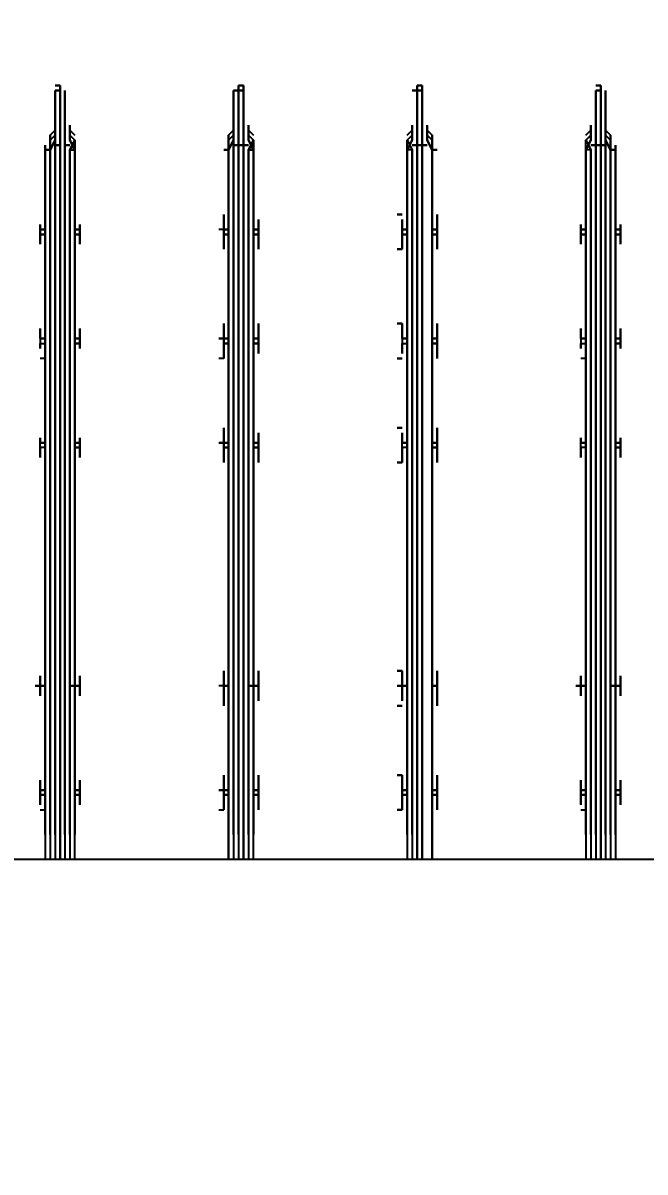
# Model space of a CAD drawing. Header units: metres. Extents: x 530797 to 531186, y 2675944 to 2676144.
# Drawn here: x 531161.8904 to 531162.0638, y 2676017.8602 to 2676018.1806 of the extents above; entities that cross this region are included whole.
import ezdxf

# ---------------------------------------------------------------- set-up
doc = ezdxf.new("R2010")
doc.units = ezdxf.units.M
doc.layers.add('IDT', color=7, linetype='Continuous')
doc.layers.add('MMS Block Numbering', color=7, linetype='Continuous')
doc.styles.add('Adani Regular', font='Adani Regular.ttf')

# ---------------------------------------------------------------- blocks, each defined once
blk = doc.blocks.new('IDT')
at = {"layer": 'IDT', "color": 0, "lineweight": 25}
for p, q in [((13.87591, 8.71559), (14.34065, 8.71559)), ((14.09168, 8.5178), (14.09168, 8.71559)), ((14.09306, 8.5178), (14.09306, 8.71559)), ((14.09445, 8.51642), (14.09445, 8.71559)), ((14.09583, 8.71559), (14.09583, 8.51642)), ((14.09583, 8.51642), (14.09583, 8.71559)), ((14.09721, 8.51642), (14.09721, 8.71559)), ((14.0986, 8.5178), (14.0986, 8.71559)), ((14.09998, 8.5178), (14.09998, 8.71559)), ((14.14286, 8.5178), (14.14286, 8.71559)), ((14.14286, 8.71559), (14.14286, 8.5178)), ((14.14562, 8.51642), (14.14562, 8.71559)), ((14.14562, 8.71559), (14.14562, 8.51642)), ((14.14701, 8.51642), (14.14701, 8.71559)), ((14.14701, 8.71559), (14.14701, 8.51642)), ((14.14839, 8.5178), (14.14839, 8.71559)), ((14.14977, 8.5178), (14.14977, 8.71559)), ((14.19265, 8.71559), (14.19265, 8.5178)), ((14.19403, 8.5178), (14.19403, 8.71559)), ((14.19542, 8.51642), (14.19542, 8.71559)), ((14.19542, 8.71559), (14.19542, 8.51642)), ((14.1968, 8.51642), (14.1968, 8.71559)), ((14.19818, 8.51642), (14.19818, 8.71559)), ((14.19957, 8.5178), (14.19957, 8.71559)), ((14.19957, 8.71559), (14.19957, 8.5178)), ((14.24244, 8.71559), (14.24244, 8.5178)), ((14.24383, 8.5178), (14.24383, 8.71559)), ((14.24521, 8.51642), (14.24521, 8.71559)), ((14.24659, 8.71559), (14.24659, 8.51642)), ((14.24659, 8.51642), (14.24659, 8.71559)), ((14.24798, 8.51642), (14.24798, 8.71559)), ((14.24936, 8.5178), (14.24936, 8.71559)), ((14.25074, 8.5178), (14.25074, 8.71559)), ((14.09168, 8.70868), (14.09168, 8.5178)), ((14.09306, 8.70868), (14.09306, 8.5178)), ((14.09445, 8.70868), (14.09445, 8.51642)), ((14.09583, 8.70868), (14.09583, 8.51642)), ((14.09583, 8.51642), (14.09583, 8.70868)), ((14.09721, 8.70868), (14.09721, 8.51642)), ((14.0986, 8.70868), (14.0986, 8.5178)), ((14.09998, 8.70868), (14.09998, 8.5178)), ((14.14286, 8.5178), (14.14286, 8.70868)), ((14.14286, 8.70868), (14.14286, 8.5178)), ((14.14562, 8.51642), (14.14562, 8.70868)), ((14.14562, 8.70868), (14.14562, 8.51642)), ((14.14701, 8.51642), (14.14701, 8.70868)), ((14.14701, 8.70868), (14.14701, 8.51642)), ((14.14839, 8.70868), (14.14839, 8.5178)), ((14.14977, 8.70868), (14.14977, 8.5178)), ((14.19265, 8.5178), (14.19265, 8.70868)), ((14.19403, 8.70868), (14.19403, 8.5178)), ((14.19542, 8.51642), (14.19542, 8.70868)), ((14.19542, 8.70868), (14.19542, 8.51642)), ((14.1968, 8.70868), (14.1968, 8.51642)), ((14.19818, 8.70868), (14.19818, 8.51642)), ((14.19957, 8.5178), (14.19957, 8.70868)), ((14.19957, 8.70868), (14.19957, 8.5178)), ((14.24244, 8.5178), (14.24244, 8.70868)), ((14.24383, 8.70868), (14.24383, 8.5178)), ((14.24521, 8.70868), (14.24521, 8.51642)), ((14.24659, 8.70868), (14.24659, 8.51642)), ((14.24659, 8.51642), (14.24659, 8.70868)), ((14.24798, 8.70868), (14.24798, 8.51642)), ((14.24936, 8.70868), (14.24936, 8.5178)), ((14.25074, 8.70868), (14.25074, 8.5178)), ((14.09168, 8.69761), (14.09168, 8.70176)), ((14.09168, 8.70176), (14.09168, 8.70038)), ((14.09168, 8.70038), (14.09168, 8.70176)), ((14.09168, 8.70176), (14.09168, 8.69761)), ((14.10136, 8.70176), (14.09998, 8.70176)), ((14.09998, 8.70176), (14.09998, 8.69761)), ((14.09998, 8.69623), (14.09998, 8.70176)), ((14.09998, 8.70176), (14.09998, 8.70038)), ((14.09998, 8.70038), (14.09998, 8.70176)), ((14.14147, 8.69761), (14.14147, 8.70176)), ((14.14147, 8.70176), (14.14147, 8.70038)), ((14.14147, 8.70176), (14.14147, 8.69761)), ((14.14147, 8.70038), (14.14147, 8.70176)), ((14.14977, 8.69623), (14.14977, 8.70176)), ((14.14977, 8.70176), (14.14977, 8.69761)), ((14.15115, 8.70038), (14.15115, 8.70176)), ((14.15115, 8.70176), (14.15254, 8.70176)), ((14.15254, 8.70176), (14.15115, 8.70176)), ((14.15115, 8.70176), (14.15115, 8.70038)), ((14.19127, 8.70038), (14.19127, 8.70176)), ((14.19127, 8.70176), (14.19127, 8.70038)), ((14.19265, 8.70176), (14.19265, 8.69761)), ((14.19265, 8.69761), (14.19265, 8.70176)), ((14.20233, 8.70176), (14.20095, 8.70176)), ((14.20095, 8.70176), (14.20095, 8.69761)), ((14.20095, 8.70038), (14.20095, 8.70176)), ((14.20095, 8.70038), (14.20095, 8.70176)), ((14.20095, 8.70176), (14.20095, 8.69761)), ((14.24244, 8.69761), (14.24244, 8.70176)), ((14.24244, 8.70176), (14.24244, 8.70038)), ((14.24244, 8.70038), (14.24244, 8.70176)), ((14.24244, 8.70176), (14.24244, 8.69761)), ((14.25212, 8.70176), (14.25074, 8.70176)), ((14.25074, 8.70176), (14.25074, 8.69761)), ((14.25074, 8.69623), (14.25074, 8.70176)), ((14.25074, 8.70176), (14.25074, 8.70038)), ((14.25074, 8.70038), (14.25074, 8.70176)), ((14.0903, 8.70038), (14.0903, 8.69761)), ((14.0903, 8.69761), (14.0903, 8.70038)), ((14.09168, 8.69761), (14.0903, 8.69761)), ((14.0903, 8.69761), (14.0903, 8.69623)), ((14.0903, 8.69623), (14.0903, 8.69761)), ((14.0903, 8.69761), (14.09168, 8.69761)), ((14.09168, 8.69761), (14.09168, 8.69623)), ((14.09168, 8.69208), (14.09168, 8.69761)), ((14.09998, 8.69761), (14.10136, 8.69761)), ((14.09998, 8.69761), (14.09998, 8.69623)), ((14.10136, 8.69761), (14.09998, 8.69761)), ((14.10136, 8.69761), (14.10136, 8.70038)), ((14.10136, 8.70038), (14.10136, 8.69761)), ((14.10136, 8.69761), (14.10136, 8.69623)), ((14.10136, 8.69623), (14.10136, 8.69761)), ((14.14147, 8.70038), (14.14147, 8.69761)), ((14.14147, 8.69761), (14.14147, 8.70038)), ((14.14286, 8.69761), (14.14147, 8.69761)), ((14.14147, 8.69761), (14.14147, 8.69623)), ((14.14147, 8.69623), (14.14147, 8.69761)), ((14.14147, 8.69761), (14.14147, 8.69623)), ((14.14147, 8.69623), (14.14147, 8.69761)), ((14.14147, 8.69761), (14.14286, 8.69761)), ((14.14286, 8.69761), (14.14147, 8.69761)), ((14.14977, 8.69761), (14.15115, 8.69761)), ((14.15115, 8.69761), (14.14977, 8.69761)), ((14.14977, 8.69761), (14.14977, 8.69623)), ((14.15115, 8.69761), (14.15115, 8.70038)), ((14.15115, 8.70038), (14.15115, 8.69761)), ((14.15115, 8.69761), (14.15115, 8.69623)), ((14.15115, 8.69623), (14.15115, 8.69761)), ((14.19127, 8.70038), (14.19127, 8.69761)), ((14.19127, 8.69761), (14.19127, 8.70038)), ((14.19265, 8.69761), (14.19127, 8.69761)), ((14.19127, 8.69761), (14.19127, 8.69623)), ((14.19127, 8.69623), (14.19127, 8.69761)), ((14.19127, 8.69761), (14.19265, 8.69761)), ((14.19265, 8.69761), (14.19265, 8.69623)), ((14.19265, 8.69208), (14.19265, 8.69761)), ((14.20095, 8.69761), (14.19957, 8.69761)), ((14.19957, 8.69761), (14.20095, 8.69761)), ((14.20095, 8.69761), (14.20095, 8.70038)), ((14.20095, 8.69623), (14.20095, 8.70038)), ((14.20095, 8.69761), (14.20095, 8.69623)), ((14.20095, 8.69623), (14.20095, 8.69761)), ((14.20095, 8.69761), (14.20095, 8.69623)), ((14.24106, 8.70038), (14.24106, 8.69761)), ((14.24106, 8.69761), (14.24106, 8.70038)), ((14.24244, 8.69761), (14.24106, 8.69761)), ((14.24106, 8.69761), (14.24106, 8.69623)), ((14.24106, 8.69623), (14.24106, 8.69761)), ((14.24106, 8.69761), (14.24244, 8.69761)), ((14.24244, 8.69761), (14.24244, 8.69623)), ((14.24244, 8.69208), (14.24244, 8.69761)), ((14.25074, 8.69761), (14.25212, 8.69761)), ((14.25074, 8.69761), (14.25074, 8.69623)), ((14.25212, 8.69761), (14.25074, 8.69761)), ((14.25212, 8.69761), (14.25212, 8.70038)), ((14.25212, 8.70038), (14.25212, 8.69761)), ((14.25212, 8.69761), (14.25212, 8.69623)), ((14.25212, 8.69623), (14.25212, 8.69761)), ((14.09168, 8.69623), (14.0903, 8.69623)), ((14.0903, 8.69623), (14.0903, 8.69346)), ((14.0903, 8.69346), (14.0903, 8.69623)), ((14.0903, 8.69623), (14.09168, 8.69623)), ((14.09168, 8.69623), (14.09168, 8.69208)), ((14.10136, 8.69623), (14.09998, 8.69623)), ((14.10136, 8.69623), (14.09998, 8.69623)), ((14.09998, 8.69623), (14.09998, 8.69208)), ((14.09998, 8.69208), (14.09998, 8.69623)), ((14.09998, 8.69623), (14.10136, 8.69623)), ((14.09998, 8.69623), (14.10136, 8.69623)), ((14.10136, 8.69623), (14.10136, 8.69346)), ((14.10136, 8.69346), (14.10136, 8.69623)), ((14.14147, 8.69208), (14.14147, 8.69623)), ((14.14147, 8.69623), (14.14286, 8.69623)), ((14.14286, 8.69623), (14.14147, 8.69623)), ((14.14147, 8.69623), (14.14147, 8.69208)), ((14.14147, 8.69623), (14.14147, 8.69346)), ((14.14147, 8.69346), (14.14147, 8.69623)), ((14.15115, 8.69623), (14.14977, 8.69623)), ((14.14977, 8.69623), (14.14977, 8.69208)), ((14.14977, 8.69208), (14.14977, 8.69623)), ((14.14977, 8.69623), (14.15115, 8.69623)), ((14.15115, 8.69623), (14.14977, 8.69623)), ((14.14977, 8.69623), (14.15115, 8.69623)), ((14.15115, 8.69623), (14.15115, 8.69346)), ((14.15115, 8.69346), (14.15115, 8.69623)), ((14.19265, 8.69623), (14.19127, 8.69623)), ((14.19127, 8.69623), (14.19127, 8.69346)), ((14.19127, 8.69346), (14.19127, 8.69623)), ((14.19127, 8.69623), (14.19265, 8.69623)), ((14.19265, 8.69623), (14.19265, 8.69208)), ((14.20095, 8.69623), (14.19957, 8.69623)), ((14.19957, 8.69623), (14.20095, 8.69623)), ((14.20095, 8.69623), (14.20095, 8.69346)), ((14.20095, 8.69208), (14.20095, 8.69623)), ((14.20233, 8.69623), (14.20095, 8.69623)), ((14.20095, 8.69623), (14.20095, 8.69346)), ((14.20095, 8.69208), (14.20095, 8.69623)), ((14.20095, 8.69623), (14.20233, 8.69623)), ((14.24244, 8.69623), (14.24106, 8.69623)), ((14.24106, 8.69623), (14.24106, 8.69346)), ((14.24106, 8.69346), (14.24106, 8.69623)), ((14.24106, 8.69623), (14.24244, 8.69623)), ((14.24244, 8.69623), (14.24244, 8.69208)), ((14.25212, 8.69623), (14.25074, 8.69623)), ((14.25212, 8.69623), (14.25074, 8.69623)), ((14.25074, 8.69623), (14.25074, 8.69208)), ((14.25074, 8.69208), (14.25074, 8.69623)), ((14.25074, 8.69623), (14.25212, 8.69623)), ((14.25074, 8.69623), (14.25212, 8.69623)), ((14.25212, 8.69623), (14.25212, 8.69346)), ((14.25212, 8.69346), (14.25212, 8.69623)), ((14.09168, 8.69208), (14.09168, 8.69346)), ((14.09168, 8.69346), (14.09168, 8.69208)), ((14.09998, 8.69346), (14.09998, 8.69208)), ((14.09998, 8.69208), (14.09998, 8.69346)), ((14.14147, 8.69208), (14.14147, 8.69346)), ((14.14147, 8.69346), (14.14147, 8.69208)), ((14.15115, 8.69346), (14.15115, 8.69208)), ((14.15115, 8.69208), (14.15115, 8.69346)), ((14.15115, 8.69208), (14.15254, 8.69208)), ((14.15254, 8.69208), (14.15115, 8.69208)), ((14.19127, 8.69346), (14.19127, 8.69208)), ((14.19127, 8.69208), (14.19127, 8.69346)), ((14.20095, 8.69346), (14.20095, 8.69208)), ((14.20095, 8.69346), (14.20095, 8.69208)), ((14.24244, 8.69208), (14.24244, 8.69346)), ((14.24244, 8.69346), (14.24244, 8.69208)), ((14.25074, 8.69346), (14.25074, 8.69208)), ((14.25074, 8.69208), (14.25074, 8.69346)), ((14.09168, 8.66718), (14.09168, 8.67272)), ((14.09168, 8.67272), (14.09168, 8.66718)), ((14.09998, 8.67272), (14.09998, 8.66718)), ((14.09998, 8.66718), (14.09998, 8.67272)), ((14.14147, 8.66718), (14.14147, 8.67272)), ((14.14147, 8.67272), (14.14147, 8.66718)), ((14.14977, 8.67272), (14.14977, 8.66718)), ((14.14977, 8.66718), (14.14977, 8.67272)), ((14.15254, 8.67272), (14.15115, 8.67272)), ((14.15115, 8.67272), (14.15254, 8.67272)), ((14.19265, 8.66718), (14.19265, 8.67272)), ((14.19265, 8.67272), (14.19265, 8.66718)), ((14.20095, 8.67272), (14.20095, 8.66718)), ((14.20095, 8.66718), (14.20095, 8.67272)), ((14.24244, 8.66718), (14.24244, 8.67272)), ((14.24244, 8.67272), (14.24244, 8.66718)), ((14.25074, 8.67272), (14.25074, 8.66718)), ((14.25074, 8.66718), (14.25074, 8.67272)), ((14.0903, 8.66718), (14.0903, 8.66995)), ((14.0903, 8.66995), (14.0903, 8.66718)), ((14.09168, 8.66995), (14.09168, 8.67133)), ((14.09168, 8.67133), (14.09168, 8.66995)), ((14.09998, 8.67133), (14.09998, 8.66995)), ((14.09998, 8.66995), (14.09998, 8.67133)), ((14.10136, 8.66718), (14.10136, 8.66995)), ((14.10136, 8.66995), (14.10136, 8.66718)), ((14.14147, 8.66995), (14.14147, 8.67133)), ((14.14147, 8.67133), (14.14147, 8.66995)), ((14.14147, 8.66995), (14.14147, 8.66718)), ((14.14147, 8.66442), (14.14147, 8.66995)), ((14.15115, 8.66995), (14.15115, 8.67133)), ((14.15115, 8.67133), (14.15115, 8.66995)), ((14.15115, 8.66718), (14.15115, 8.66995)), ((14.15115, 8.66995), (14.15115, 8.66718)), ((14.19127, 8.66995), (14.19127, 8.67133)), ((14.19127, 8.67133), (14.19127, 8.66995)), ((14.19127, 8.66718), (14.19127, 8.66995)), ((14.19127, 8.66995), (14.19127, 8.66718)), ((14.20095, 8.66995), (14.20095, 8.67133)), ((14.20095, 8.67133), (14.20095, 8.66995)), ((14.20095, 8.66718), (14.20095, 8.66995)), ((14.20095, 8.66995), (14.20095, 8.66718)), ((14.24106, 8.66718), (14.24106, 8.66995)), ((14.24106, 8.66995), (14.24106, 8.66718)), ((14.24244, 8.66995), (14.24244, 8.67133)), ((14.24244, 8.67133), (14.24244, 8.66995)), ((14.25074, 8.67133), (14.25074, 8.66995)), ((14.25074, 8.66995), (14.25074, 8.67133)), ((14.25212, 8.66718), (14.25212, 8.66995)), ((14.25212, 8.66995), (14.25212, 8.66718)), ((14.09168, 8.66718), (14.0903, 8.66718)), ((14.0903, 8.66718), (14.0903, 8.66442)), ((14.0903, 8.66442), (14.0903, 8.66718)), ((14.0903, 8.66718), (14.09168, 8.66718)), ((14.09168, 8.66718), (14.0903, 8.66718)), ((14.0903, 8.66718), (14.09168, 8.66718)), ((14.09168, 8.66718), (14.0903, 8.66718)), ((14.09168, 8.66718), (14.09306, 8.66718)), ((14.09306, 8.66718), (14.09168, 8.66718)), ((14.09168, 8.66718), (14.09168, 8.66303)), ((14.09168, 8.66303), (14.09168, 8.66718)), ((14.09998, 8.66718), (14.10136, 8.66718)), ((14.10136, 8.66718), (14.09998, 8.66718)), ((14.09998, 8.66718), (14.09998, 8.66303)), ((14.09998, 8.66303), (14.09998, 8.66718)), ((14.10136, 8.66718), (14.09998, 8.66718)), ((14.09998, 8.66718), (14.10136, 8.66718)), ((14.10136, 8.66718), (14.09998, 8.66718)), ((14.09998, 8.66718), (14.10136, 8.66718)), ((14.10274, 8.66718), (14.10136, 8.66718)), ((14.10136, 8.66718), (14.10136, 8.66442)), ((14.10136, 8.66442), (14.10136, 8.66718)), ((14.10136, 8.66718), (14.10274, 8.66718)), ((14.14147, 8.66718), (14.14147, 8.66442)), ((14.14147, 8.66303), (14.14147, 8.66718)), ((14.14147, 8.66718), (14.14286, 8.66718)), ((14.14286, 8.66718), (14.14147, 8.66718)), ((14.14147, 8.66718), (14.14286, 8.66718)), ((14.14286, 8.66718), (14.14147, 8.66718)), ((14.14147, 8.66718), (14.14286, 8.66718)), ((14.14286, 8.66718), (14.14147, 8.66718)), ((14.14147, 8.66718), (14.14286, 8.66718)), ((14.14286, 8.66718), (14.14147, 8.66718)), ((14.14147, 8.66718), (14.14147, 8.66303)), ((14.14977, 8.66718), (14.15115, 8.66718)), ((14.15115, 8.66718), (14.14977, 8.66718)), ((14.14977, 8.66718), (14.14977, 8.66303)), ((14.14977, 8.66303), (14.14977, 8.66718)), ((14.15115, 8.66718), (14.14977, 8.66718)), ((14.14977, 8.66718), (14.15115, 8.66718)), ((14.14977, 8.66718), (14.15115, 8.66718)), ((14.15115, 8.66718), (14.14977, 8.66718)), ((14.15115, 8.66718), (14.15254, 8.66718)), ((14.15254, 8.66718), (14.15115, 8.66718)), ((14.15115, 8.66718), (14.15115, 8.66442)), ((14.15115, 8.66442), (14.15115, 8.66718)), ((14.19265, 8.66718), (14.19127, 8.66718)), ((14.19127, 8.66718), (14.19127, 8.66442)), ((14.19127, 8.66442), (14.19127, 8.66718)), ((14.19127, 8.66718), (14.19265, 8.66718)), ((14.19265, 8.66718), (14.19127, 8.66718)), ((14.19127, 8.66718), (14.19265, 8.66718)), ((14.19265, 8.66718), (14.19127, 8.66718)), ((14.19265, 8.66718), (14.19265, 8.66303)), ((14.19265, 8.66303), (14.19265, 8.66718)), ((14.19265, 8.66718), (14.19403, 8.66718)), ((14.19403, 8.66718), (14.19265, 8.66718)), ((14.20095, 8.66718), (14.19957, 8.66718)), ((14.19957, 8.66718), (14.20095, 8.66718)), ((14.19957, 8.66718), (14.20095, 8.66718)), ((14.20095, 8.66718), (14.19957, 8.66718)), ((14.20095, 8.66718), (14.20095, 8.66303)), ((14.20095, 8.66303), (14.20095, 8.66718)), ((14.20095, 8.66442), (14.20095, 8.66718)), ((14.20095, 8.66718), (14.20233, 8.66718)), ((14.20095, 8.66442), (14.20095, 8.66718)), ((14.20095, 8.66718), (14.20233, 8.66718)), ((14.20095, 8.66718), (14.20233, 8.66718)), ((14.24244, 8.66718), (14.24106, 8.66718)), ((14.24106, 8.66718), (14.24106, 8.66442)), ((14.24106, 8.66442), (14.24106, 8.66718)), ((14.24106, 8.66718), (14.24244, 8.66718)), ((14.24244, 8.66718), (14.24106, 8.66718)), ((14.24106, 8.66718), (14.24244, 8.66718)), ((14.24244, 8.66718), (14.24106, 8.66718)), ((14.24244, 8.66718), (14.24383, 8.66718)), ((14.24383, 8.66718), (14.24244, 8.66718)), ((14.24244, 8.66718), (14.24244, 8.66303)), ((14.24244, 8.66303), (14.24244, 8.66718)), ((14.25074, 8.66718), (14.25212, 8.66718)), ((14.25212, 8.66718), (14.25074, 8.66718)), ((14.25074, 8.66718), (14.25074, 8.66303)), ((14.25074, 8.66303), (14.25074, 8.66718)), ((14.25212, 8.66718), (14.25074, 8.66718)), ((14.25074, 8.66718), (14.25212, 8.66718)), ((14.25212, 8.66718), (14.25074, 8.66718)), ((14.25074, 8.66718), (14.25212, 8.66718)), ((14.25351, 8.66718), (14.25212, 8.66718)), ((14.25212, 8.66718), (14.25212, 8.66442)), ((14.25212, 8.66442), (14.25212, 8.66718)), ((14.25212, 8.66718), (14.25351, 8.66718)), ((14.09168, 8.66303), (14.09168, 8.66442)), ((14.09168, 8.66442), (14.09168, 8.66303)), ((14.09998, 8.66303), (14.09998, 8.66442)), ((14.09998, 8.66442), (14.09998, 8.66303)), ((14.14147, 8.66442), (14.14147, 8.66303)), ((14.14147, 8.66303), (14.14147, 8.66442)), ((14.15115, 8.66442), (14.15115, 8.66303)), ((14.15115, 8.66303), (14.15115, 8.66442)), ((14.15115, 8.66303), (14.15254, 8.66303)), ((14.15254, 8.66303), (14.15115, 8.66303)), ((14.19127, 8.66303), (14.19127, 8.66442)), ((14.19127, 8.66442), (14.19127, 8.66303)), ((14.20095, 8.66303), (14.20095, 8.66442)), ((14.20095, 8.66303), (14.20095, 8.66442)), ((14.24244, 8.66303), (14.24244, 8.66442)), ((14.24244, 8.66442), (14.24244, 8.66303)), ((14.25074, 8.66303), (14.25074, 8.66442)), ((14.25074, 8.66442), (14.25074, 8.66303)), ((14.09168, 8.60356), (14.09168, 8.60494)), ((14.09168, 8.60494), (14.09168, 8.60079)), ((14.09168, 8.60079), (14.09168, 8.60494)), ((14.09168, 8.60494), (14.09168, 8.60356)), ((14.09998, 8.59941), (14.09998, 8.60494)), ((14.09998, 8.60494), (14.09998, 8.60356)), ((14.09998, 8.60356), (14.09998, 8.60494)), ((14.09998, 8.60494), (14.09998, 8.60079)), ((14.14147, 8.60356), (14.14147, 8.60494)), ((14.14147, 8.60494), (14.14147, 8.60079)), ((14.14147, 8.60079), (14.14147, 8.60494)), ((14.14147, 8.60494), (14.14147, 8.60356)), ((14.14977, 8.59941), (14.14977, 8.60494)), ((14.14977, 8.60494), (14.14977, 8.60079)), ((14.15115, 8.60356), (14.15115, 8.60494)), ((14.15115, 8.60494), (14.15254, 8.60494)), ((14.15254, 8.60494), (14.15115, 8.60494)), ((14.15115, 8.60494), (14.15115, 8.60356)), ((14.19127, 8.60356), (14.19127, 8.60494)), ((14.19127, 8.60494), (14.19127, 8.60356)), ((14.19265, 8.60494), (14.19265, 8.60079)), ((14.19265, 8.60079), (14.19265, 8.60494)), ((14.20095, 8.60079), (14.20095, 8.60494)), ((14.20095, 8.60494), (14.20095, 8.60356)), ((14.20095, 8.60079), (14.20095, 8.60494)), ((14.20095, 8.60494), (14.20095, 8.60356)), ((14.24244, 8.60356), (14.24244, 8.60494)), ((14.24244, 8.60494), (14.24244, 8.60079)), ((14.24244, 8.60079), (14.24244, 8.60494)), ((14.24244, 8.60494), (14.24244, 8.60356)), ((14.25074, 8.59941), (14.25074, 8.60494)), ((14.25074, 8.60494), (14.25074, 8.60356)), ((14.25074, 8.60356), (14.25074, 8.60494)), ((14.25074, 8.60494), (14.25074, 8.60079)), ((14.0903, 8.60356), (14.0903, 8.60079)), ((14.0903, 8.60079), (14.0903, 8.60356)), ((14.10136, 8.60356), (14.10136, 8.60079)), ((14.10136, 8.60079), (14.10136, 8.60356)), ((14.14147, 8.60079), (14.14147, 8.60356)), ((14.14147, 8.60356), (14.14147, 8.60079)), ((14.15115, 8.60356), (14.15115, 8.60079)), ((14.15115, 8.60079), (14.15115, 8.60356)), ((14.19127, 8.60356), (14.19127, 8.60079)), ((14.19127, 8.60079), (14.19127, 8.60356)), ((14.20095, 8.60356), (14.20095, 8.60079)), ((14.20095, 8.60356), (14.20095, 8.60079)), ((14.24106, 8.60356), (14.24106, 8.60079)), ((14.24106, 8.60079), (14.24106, 8.60356)), ((14.25212, 8.60356), (14.25212, 8.60079)), ((14.25212, 8.60079), (14.25212, 8.60356)), ((14.09168, 8.60079), (14.0903, 8.60079)), ((14.0903, 8.60079), (14.0903, 8.59941)), ((14.0903, 8.59941), (14.0903, 8.60079)), ((14.0903, 8.60079), (14.09168, 8.60079)), ((14.09168, 8.59941), (14.0903, 8.59941)), ((14.0903, 8.59941), (14.0903, 8.59803)), ((14.0903, 8.59803), (14.0903, 8.59941)), ((14.0903, 8.59941), (14.09168, 8.59941)), ((14.09168, 8.59941), (14.09168, 8.60079)), ((14.09168, 8.60079), (14.09168, 8.59941)), ((14.09168, 8.59941), (14.09168, 8.59526)), ((14.09168, 8.59526), (14.09168, 8.59941)), ((14.09168, 8.59664), (14.09168, 8.59803)), ((14.09168, 8.59803), (14.09168, 8.59664)), ((14.09998, 8.60079), (14.10136, 8.60079)), ((14.09998, 8.59941), (14.09998, 8.60079)), ((14.09998, 8.60079), (14.10136, 8.60079)), ((14.10136, 8.59941), (14.09998, 8.59941)), ((14.09998, 8.59941), (14.09998, 8.59526)), ((14.09998, 8.59526), (14.09998, 8.59941)), ((14.09998, 8.59941), (14.10136, 8.59941)), ((14.10136, 8.59941), (14.09998, 8.59941)), ((14.10136, 8.59941), (14.09998, 8.59941)), ((14.09998, 8.59803), (14.09998, 8.59664)), ((14.09998, 8.59664), (14.09998, 8.59803)), ((14.10136, 8.60079), (14.10136, 8.59941)), ((14.10136, 8.60079), (14.10136, 8.59941)), ((14.10136, 8.59941), (14.10136, 8.59803)), ((14.10136, 8.59803), (14.10136, 8.59941)), ((14.14147, 8.59941), (14.14147, 8.60079)), ((14.14147, 8.60079), (14.14286, 8.60079)), ((14.14286, 8.60079), (14.14147, 8.60079)), ((14.14147, 8.60079), (14.14147, 8.59941)), ((14.14147, 8.59941), (14.14147, 8.60079)), ((14.14147, 8.60079), (14.14147, 8.59941)), ((14.14286, 8.59941), (14.14147, 8.59941)), ((14.14147, 8.59941), (14.14147, 8.59526)), ((14.14147, 8.59526), (14.14147, 8.59941)), ((14.14147, 8.59941), (14.14286, 8.59941)), ((14.14147, 8.59941), (14.14147, 8.59803)), ((14.14147, 8.59803), (14.14147, 8.59941)), ((14.14147, 8.59664), (14.14147, 8.59803)), ((14.14147, 8.59803), (14.14147, 8.59664)), ((14.14977, 8.60079), (14.15115, 8.60079)), ((14.14977, 8.59941), (14.14977, 8.60079)), ((14.14977, 8.60079), (14.15115, 8.60079)), ((14.15115, 8.59941), (14.14977, 8.59941)), ((14.14977, 8.59941), (14.14977, 8.59526)), ((14.14977, 8.59526), (14.14977, 8.59941)), ((14.14977, 8.59941), (14.15115, 8.59941)), ((14.15115, 8.59941), (14.14977, 8.59941)), ((14.15115, 8.59941), (14.14977, 8.59941)), ((14.15115, 8.60079), (14.15115, 8.59941)), ((14.15115, 8.60079), (14.15115, 8.59941)), ((14.15115, 8.59803), (14.15115, 8.59941)), ((14.15115, 8.59941), (14.15115, 8.59803)), ((14.15115, 8.59803), (14.15115, 8.59664)), ((14.15115, 8.59664), (14.15115, 8.59803)), ((14.19265, 8.60079), (14.19127, 8.60079)), ((14.19127, 8.60079), (14.19127, 8.59941)), ((14.19127, 8.59941), (14.19127, 8.60079)), ((14.19127, 8.60079), (14.19265, 8.60079)), ((14.19265, 8.59941), (14.19127, 8.59941)), ((14.19127, 8.59941), (14.19127, 8.59803)), ((14.19127, 8.59803), (14.19127, 8.59941)), ((14.19127, 8.59941), (14.19265, 8.59941)), ((14.19127, 8.59803), (14.19127, 8.59664)), ((14.19127, 8.59664), (14.19127, 8.59803)), ((14.19265, 8.60079), (14.19265, 8.59941)), ((14.19265, 8.59941), (14.19265, 8.60079)), ((14.19265, 8.59941), (14.19265, 8.59526)), ((14.19265, 8.59526), (14.19265, 8.59941)), ((14.20095, 8.60079), (14.19957, 8.60079)), ((14.19957, 8.60079), (14.20095, 8.60079)), ((14.20095, 8.59941), (14.19957, 8.59941)), ((14.19957, 8.59941), (14.20095, 8.59941)), ((14.20095, 8.59941), (14.20095, 8.60079)), ((14.20095, 8.60079), (14.20095, 8.59941)), ((14.20095, 8.60079), (14.20095, 8.59941)), ((14.20095, 8.59941), (14.20095, 8.60079)), ((14.20095, 8.59941), (14.20095, 8.59526)), ((14.20095, 8.59526), (14.20095, 8.59941)), ((14.20095, 8.59803), (14.20095, 8.59941)), ((14.20095, 8.59941), (14.20095, 8.59803)), ((14.20095, 8.59941), (14.20233, 8.59941)), ((14.20233, 8.59941), (14.20095, 8.59941)), ((14.20095, 8.59803), (14.20095, 8.59664)), ((14.20095, 8.59664), (14.20095, 8.59803)), ((14.24244, 8.60079), (14.24106, 8.60079)), ((14.24106, 8.60079), (14.24106, 8.59941)), ((14.24106, 8.59941), (14.24106, 8.60079)), ((14.24106, 8.60079), (14.24244, 8.60079)), ((14.24244, 8.59941), (14.24106, 8.59941)), ((14.24106, 8.59941), (14.24106, 8.59803)), ((14.24106, 8.59803), (14.24106, 8.59941)), ((14.24106, 8.59941), (14.24244, 8.59941)), ((14.24244, 8.59941), (14.24244, 8.60079)), ((14.24244, 8.60079), (14.24244, 8.59941)), ((14.24244, 8.59941), (14.24244, 8.59526)), ((14.24244, 8.59526), (14.24244, 8.59941)), ((14.24244, 8.59664), (14.24244, 8.59803)), ((14.24244, 8.59803), (14.24244, 8.59664)), ((14.25074, 8.60079), (14.25212, 8.60079)), ((14.25074, 8.59941), (14.25074, 8.60079)), ((14.25074, 8.60079), (14.25212, 8.60079)), ((14.25212, 8.59941), (14.25074, 8.59941)), ((14.25074, 8.59941), (14.25074, 8.59526)), ((14.25074, 8.59526), (14.25074, 8.59941)), ((14.25074, 8.59941), (14.25212, 8.59941)), ((14.25212, 8.59941), (14.25074, 8.59941)), ((14.25212, 8.59941), (14.25074, 8.59941)), ((14.25074, 8.59803), (14.25074, 8.59664)), ((14.25074, 8.59664), (14.25074, 8.59803)), ((14.25212, 8.60079), (14.25212, 8.59941)), ((14.25212, 8.60079), (14.25212, 8.59941)), ((14.25212, 8.59941), (14.25212, 8.59803)), ((14.25212, 8.59803), (14.25212, 8.59941)), ((14.15254, 8.59526), (14.15115, 8.59526)), ((14.15115, 8.59526), (14.15254, 8.59526)), ((14.09168, 8.57589), (14.09168, 8.57175)), ((14.09168, 8.57036), (14.09168, 8.57589)), ((14.09998, 8.57589), (14.10136, 8.57589)), ((14.09998, 8.57175), (14.09998, 8.57589)), ((14.09998, 8.57589), (14.09998, 8.57175)), ((14.14147, 8.57175), (14.14147, 8.57589)), ((14.14147, 8.57589), (14.14147, 8.57175)), ((14.14977, 8.57175), (14.14977, 8.57589)), ((14.14977, 8.57589), (14.14977, 8.57175)), ((14.15254, 8.57589), (14.15115, 8.57589)), ((14.15115, 8.57589), (14.15254, 8.57589)), ((14.19265, 8.57589), (14.19265, 8.57175)), ((14.19265, 8.57036), (14.19265, 8.57589)), ((14.20095, 8.57589), (14.20095, 8.57175)), ((14.20095, 8.57175), (14.20095, 8.57589)), ((14.20095, 8.57589), (14.20233, 8.57589)), ((14.24244, 8.57589), (14.24244, 8.57175)), ((14.24244, 8.57036), (14.24244, 8.57589)), ((14.25074, 8.57589), (14.25212, 8.57589)), ((14.25074, 8.57175), (14.25074, 8.57589)), ((14.25074, 8.57589), (14.25074, 8.57175)), ((14.0903, 8.57313), (14.0903, 8.57175)), ((14.0903, 8.57175), (14.0903, 8.57313)), ((14.09168, 8.57313), (14.09168, 8.57451)), ((14.09168, 8.57451), (14.09168, 8.57313)), ((14.09998, 8.57451), (14.09998, 8.57313)), ((14.09998, 8.57313), (14.09998, 8.57451)), ((14.10136, 8.57313), (14.10136, 8.57175)), ((14.10136, 8.57175), (14.10136, 8.57313)), ((14.14147, 8.57313), (14.14147, 8.57451)), ((14.14147, 8.57451), (14.14147, 8.57313)), ((14.14147, 8.57175), (14.14147, 8.57313)), ((14.14147, 8.57313), (14.14147, 8.57175)), ((14.15115, 8.57313), (14.15115, 8.57451)), ((14.15115, 8.57451), (14.15115, 8.57313)), ((14.15115, 8.57313), (14.15115, 8.57175)), ((14.15115, 8.57175), (14.15115, 8.57313)), ((14.19127, 8.57313), (14.19127, 8.57451)), ((14.19127, 8.57451), (14.19127, 8.57313)), ((14.19127, 8.57313), (14.19127, 8.57175)), ((14.19127, 8.57175), (14.19127, 8.57313)), ((14.20095, 8.57313), (14.20095, 8.57451)), ((14.20095, 8.57451), (14.20095, 8.57313)), ((14.20095, 8.57175), (14.20095, 8.57313)), ((14.20095, 8.57313), (14.20095, 8.57175)), ((14.24106, 8.57313), (14.24106, 8.57175)), ((14.24106, 8.57175), (14.24106, 8.57313)), ((14.24244, 8.57313), (14.24244, 8.57451)), ((14.24244, 8.57451), (14.24244, 8.57313)), ((14.25074, 8.57451), (14.25074, 8.57313)), ((14.25074, 8.57313), (14.25074, 8.57451)), ((14.25212, 8.57313), (14.25212, 8.57175)), ((14.25212, 8.57175), (14.25212, 8.57313)), ((14.09168, 8.57175), (14.0903, 8.57175)), ((14.0903, 8.57175), (14.0903, 8.57036)), ((14.0903, 8.57036), (14.0903, 8.57175)), ((14.0903, 8.57175), (14.09168, 8.57175)), ((14.09168, 8.57036), (14.0903, 8.57036)), ((14.0903, 8.57036), (14.0903, 8.5676)), ((14.0903, 8.5676), (14.0903, 8.57036)), ((14.0903, 8.57036), (14.09168, 8.57036)), ((14.09168, 8.57175), (14.09168, 8.57036)), ((14.09168, 8.57036), (14.09168, 8.56621)), ((14.09168, 8.56621), (14.09168, 8.57036)), ((14.10136, 8.57175), (14.09998, 8.57175)), ((14.09998, 8.57175), (14.09998, 8.57036)), ((14.10136, 8.57175), (14.09998, 8.57175)), ((14.09998, 8.57175), (14.09998, 8.57036)), ((14.10136, 8.57036), (14.09998, 8.57036)), ((14.09998, 8.57036), (14.10136, 8.57036)), ((14.09998, 8.56621), (14.09998, 8.57036)), ((14.09998, 8.57036), (14.10136, 8.57036)), ((14.09998, 8.57036), (14.10136, 8.57036)), ((14.09998, 8.57036), (14.09998, 8.56621)), ((14.10136, 8.57036), (14.10136, 8.57175)), ((14.10136, 8.57036), (14.10136, 8.57175)), ((14.10136, 8.57036), (14.10136, 8.5676)), ((14.10136, 8.5676), (14.10136, 8.57036)), ((14.14147, 8.57175), (14.14147, 8.57036)), ((14.14147, 8.57036), (14.14147, 8.57175)), ((14.14147, 8.57175), (14.14286, 8.57175)), ((14.14286, 8.57175), (14.14147, 8.57175)), ((14.14147, 8.57175), (14.14147, 8.57036)), ((14.14147, 8.5676), (14.14147, 8.57175)), ((14.14147, 8.56621), (14.14147, 8.57036)), ((14.14147, 8.57036), (14.14286, 8.57036)), ((14.14286, 8.57036), (14.14147, 8.57036)), ((14.14147, 8.57036), (14.14147, 8.56621)), ((14.14147, 8.57036), (14.14147, 8.5676)), ((14.14977, 8.57175), (14.14977, 8.57036)), ((14.15115, 8.57175), (14.14977, 8.57175)), ((14.14977, 8.57175), (14.14977, 8.57036)), ((14.15115, 8.57175), (14.14977, 8.57175)), ((14.15115, 8.57036), (14.14977, 8.57036)), ((14.14977, 8.57036), (14.14977, 8.56621)), ((14.14977, 8.56621), (14.14977, 8.57036)), ((14.14977, 8.57036), (14.15115, 8.57036)), ((14.14977, 8.57036), (14.15115, 8.57036)), ((14.14977, 8.57036), (14.15115, 8.57036)), ((14.15115, 8.57036), (14.15115, 8.57175)), ((14.15115, 8.57036), (14.15115, 8.57175)), ((14.15115, 8.57036), (14.15115, 8.5676)), ((14.15115, 8.5676), (14.15115, 8.57036)), ((14.19265, 8.57175), (14.19127, 8.57175)), ((14.19127, 8.57175), (14.19127, 8.57036)), ((14.19127, 8.57036), (14.19127, 8.57175)), ((14.19127, 8.57175), (14.19265, 8.57175)), ((14.19265, 8.57036), (14.19127, 8.57036)), ((14.19127, 8.57036), (14.19127, 8.5676)), ((14.19127, 8.5676), (14.19127, 8.57036)), ((14.19127, 8.57036), (14.19265, 8.57036)), ((14.19265, 8.57175), (14.19265, 8.57036)), ((14.19265, 8.57036), (14.19265, 8.56621)), ((14.19265, 8.56621), (14.19265, 8.57036)), ((14.20095, 8.57175), (14.19957, 8.57175)), ((14.19957, 8.57175), (14.20095, 8.57175)), ((14.20095, 8.57036), (14.19957, 8.57036)), ((14.19957, 8.57036), (14.20095, 8.57036)), ((14.20095, 8.57175), (14.20095, 8.57036)), ((14.20095, 8.57036), (14.20095, 8.57175)), ((14.20095, 8.57175), (14.20095, 8.57036)), ((14.20095, 8.57036), (14.20095, 8.57175)), ((14.20095, 8.57036), (14.20095, 8.5676)), ((14.20095, 8.56621), (14.20095, 8.57036)), ((14.20095, 8.57036), (14.20095, 8.56621)), ((14.20095, 8.5676), (14.20095, 8.57036)), ((14.20095, 8.57036), (14.20233, 8.57036)), ((14.20233, 8.57036), (14.20095, 8.57036)), ((14.24244, 8.57175), (14.24106, 8.57175)), ((14.24106, 8.57175), (14.24106, 8.57036)), ((14.24106, 8.57036), (14.24106, 8.57175)), ((14.24106, 8.57175), (14.24244, 8.57175)), ((14.24244, 8.57036), (14.24106, 8.57036)), ((14.24106, 8.57036), (14.24106, 8.5676)), ((14.24106, 8.5676), (14.24106, 8.57036)), ((14.24106, 8.57036), (14.24244, 8.57036)), ((14.24244, 8.57175), (14.24244, 8.57036)), ((14.24244, 8.57036), (14.24244, 8.56621)), ((14.24244, 8.56621), (14.24244, 8.57036)), ((14.25212, 8.57175), (14.25074, 8.57175)), ((14.25074, 8.57175), (14.25074, 8.57036)), ((14.25212, 8.57175), (14.25074, 8.57175)), ((14.25074, 8.57175), (14.25074, 8.57036)), ((14.25212, 8.57036), (14.25074, 8.57036)), ((14.25074, 8.57036), (14.25212, 8.57036)), ((14.25074, 8.56621), (14.25074, 8.57036)), ((14.25074, 8.57036), (14.25212, 8.57036)), ((14.25074, 8.57036), (14.25212, 8.57036)), ((14.25074, 8.57036), (14.25074, 8.56621)), ((14.25212, 8.57036), (14.25212, 8.57175)), ((14.25212, 8.57036), (14.25212, 8.57175)), ((14.25212, 8.57036), (14.25212, 8.5676)), ((14.25212, 8.5676), (14.25212, 8.57036)), ((14.09168, 8.56621), (14.09168, 8.5676)), ((14.09168, 8.5676), (14.09168, 8.56621)), ((14.09998, 8.56621), (14.09998, 8.5676)), ((14.09998, 8.5676), (14.09998, 8.56621)), ((14.14147, 8.56621), (14.14147, 8.5676)), ((14.14147, 8.5676), (14.14147, 8.56621)), ((14.15115, 8.5676), (14.15115, 8.56621)), ((14.15115, 8.56621), (14.15115, 8.5676)), ((14.15115, 8.56621), (14.15254, 8.56621)), ((14.15254, 8.56621), (14.15115, 8.56621)), ((14.19127, 8.5676), (14.19127, 8.56621)), ((14.19127, 8.56621), (14.19127, 8.5676)), ((14.20095, 8.5676), (14.20095, 8.56621)), ((14.20095, 8.56621), (14.20095, 8.5676)), ((14.24244, 8.56621), (14.24244, 8.5676)), ((14.24244, 8.5676), (14.24244, 8.56621)), ((14.25074, 8.56621), (14.25074, 8.5676)), ((14.25074, 8.5676), (14.25074, 8.56621)), ((14.0903, 8.54408), (14.0903, 8.54132)), ((14.0903, 8.54132), (14.0903, 8.54408)), ((14.09168, 8.54408), (14.09168, 8.54547)), ((14.09168, 8.54547), (14.09168, 8.54408)), ((14.09168, 8.54132), (14.09168, 8.54547)), ((14.09168, 8.54547), (14.09168, 8.53993)), ((14.09998, 8.54547), (14.09998, 8.54408)), ((14.09998, 8.54408), (14.09998, 8.54547)), ((14.09998, 8.54132), (14.09998, 8.54547)), ((14.09998, 8.54547), (14.09998, 8.54132)), ((14.10136, 8.54132), (14.10136, 8.54408)), ((14.10136, 8.54408), (14.10136, 8.54132)), ((14.14147, 8.54132), (14.14147, 8.54547)), ((14.14147, 8.54547), (14.14147, 8.54132)), ((14.14147, 8.54408), (14.14147, 8.54547)), ((14.14147, 8.54547), (14.14147, 8.54408)), ((14.14147, 8.54408), (14.14147, 8.54132)), ((14.14147, 8.54132), (14.14147, 8.54408)), ((14.14977, 8.54132), (14.14977, 8.54547)), ((14.14977, 8.54547), (14.14977, 8.54132)), ((14.15115, 8.54408), (14.15115, 8.54547)), ((14.15115, 8.54547), (14.15254, 8.54547)), ((14.15254, 8.54547), (14.15115, 8.54547)), ((14.15115, 8.54547), (14.15115, 8.54408)), ((14.15115, 8.54132), (14.15115, 8.54408)), ((14.15115, 8.54408), (14.15115, 8.54132)), ((14.19127, 8.54408), (14.19127, 8.54547)), ((14.19127, 8.54547), (14.19127, 8.54408)), ((14.19127, 8.54408), (14.19127, 8.54132)), ((14.19127, 8.54132), (14.19127, 8.54408)), ((14.19265, 8.53993), (14.19265, 8.54547)), ((14.19265, 8.54547), (14.19265, 8.54132)), ((14.20095, 8.54132), (14.20095, 8.54547)), ((14.20095, 8.54547), (14.20095, 8.54408)), ((14.20095, 8.54132), (14.20095, 8.54547)), ((14.20095, 8.54547), (14.20095, 8.54408)), ((14.20095, 8.54408), (14.20095, 8.54132)), ((14.20095, 8.54408), (14.20095, 8.54132)), ((14.24106, 8.54408), (14.24106, 8.54132)), ((14.24106, 8.54132), (14.24106, 8.54408)), ((14.24244, 8.54408), (14.24244, 8.54547)), ((14.24244, 8.54547), (14.24244, 8.54408)), ((14.24244, 8.54132), (14.24244, 8.54547)), ((14.24244, 8.54547), (14.24244, 8.53993)), ((14.25074, 8.54547), (14.25074, 8.54408)), ((14.25074, 8.54408), (14.25074, 8.54547)), ((14.25074, 8.54132), (14.25074, 8.54547)), ((14.25074, 8.54547), (14.25074, 8.54132)), ((14.25212, 8.54132), (14.25212, 8.54408)), ((14.25212, 8.54408), (14.25212, 8.54132)), ((14.09168, 8.54132), (14.0903, 8.54132)), ((14.0903, 8.54132), (14.0903, 8.53993)), ((14.0903, 8.53993), (14.0903, 8.54132)), ((14.0903, 8.54132), (14.09168, 8.54132)), ((14.09168, 8.53578), (14.09168, 8.54132)), ((14.09998, 8.53993), (14.09998, 8.54132)), ((14.09998, 8.54132), (14.10136, 8.54132)), ((14.10136, 8.54132), (14.09998, 8.54132)), ((14.09998, 8.54132), (14.09998, 8.53993)), ((14.10136, 8.54132), (14.10136, 8.53993)), ((14.10136, 8.53993), (14.10136, 8.54132)), ((14.14147, 8.53993), (14.14147, 8.54132)), ((14.14147, 8.54132), (14.14286, 8.54132)), ((14.14286, 8.54132), (14.14147, 8.54132)), ((14.14147, 8.54132), (14.14147, 8.53993)), ((14.14147, 8.54132), (14.14147, 8.53993)), ((14.14147, 8.53993), (14.14147, 8.54132)), ((14.14977, 8.54132), (14.14977, 8.53993)), ((14.14977, 8.53993), (14.14977, 8.54132)), ((14.15115, 8.54132), (14.14977, 8.54132)), ((14.14977, 8.54132), (14.15115, 8.54132)), ((14.15115, 8.53993), (14.15115, 8.54132)), ((14.15115, 8.54132), (14.15115, 8.53993)), ((14.19265, 8.54132), (14.19127, 8.54132)), ((14.19127, 8.54132), (14.19127, 8.53993)), ((14.19127, 8.53993), (14.19127, 8.54132)), ((14.19127, 8.54132), (14.19265, 8.54132)), ((14.19265, 8.54132), (14.19265, 8.53578)), ((14.19957, 8.54132), (14.20095, 8.54132)), ((14.20095, 8.54132), (14.19957, 8.54132)), ((14.20095, 8.54132), (14.20095, 8.53993)), ((14.20095, 8.53993), (14.20095, 8.54132)), ((14.20095, 8.53993), (14.20095, 8.54132)), ((14.20095, 8.54132), (14.20095, 8.53993)), ((14.24244, 8.54132), (14.24106, 8.54132)), ((14.24106, 8.54132), (14.24106, 8.53993)), ((14.24106, 8.53993), (14.24106, 8.54132)), ((14.24106, 8.54132), (14.24244, 8.54132)), ((14.24244, 8.53578), (14.24244, 8.54132)), ((14.25074, 8.53993), (14.25074, 8.54132)), ((14.25074, 8.54132), (14.25212, 8.54132)), ((14.25212, 8.54132), (14.25074, 8.54132)), ((14.25074, 8.54132), (14.25074, 8.53993)), ((14.25212, 8.54132), (14.25212, 8.53993)), ((14.25212, 8.53993), (14.25212, 8.54132)), ((14.09168, 8.53993), (14.0903, 8.53993)), ((14.0903, 8.53993), (14.0903, 8.53855)), ((14.0903, 8.53855), (14.0903, 8.53993)), ((14.0903, 8.53993), (14.09168, 8.53993)), ((14.09168, 8.53993), (14.09168, 8.53578)), ((14.09168, 8.53717), (14.09168, 8.53855)), ((14.09168, 8.53855), (14.09168, 8.53717)), ((14.10136, 8.53993), (14.09998, 8.53993)), ((14.09998, 8.53993), (14.09998, 8.53578)), ((14.09998, 8.53578), (14.09998, 8.53993)), ((14.09998, 8.53993), (14.10136, 8.53993)), ((14.09998, 8.53993), (14.10136, 8.53993)), ((14.09998, 8.53855), (14.09998, 8.53717)), ((14.09998, 8.53717), (14.09998, 8.53855)), ((14.10136, 8.53855), (14.10136, 8.53993)), ((14.10136, 8.53993), (14.10136, 8.53855)), ((14.14286, 8.53993), (14.14147, 8.53993)), ((14.14147, 8.53993), (14.14147, 8.53578)), ((14.14147, 8.53578), (14.14147, 8.53993)), ((14.14147, 8.53993), (14.14286, 8.53993)), ((14.14147, 8.53855), (14.14147, 8.53993)), ((14.14147, 8.53993), (14.14147, 8.53855)), ((14.14147, 8.53717), (14.14147, 8.53855)), ((14.14147, 8.53855), (14.14147, 8.53717)), ((14.14977, 8.53993), (14.14977, 8.53578)), ((14.14977, 8.53578), (14.14977, 8.53993)), ((14.15115, 8.53993), (14.14977, 8.53993)), ((14.14977, 8.53993), (14.15115, 8.53993)), ((14.14977, 8.53993), (14.15115, 8.53993)), ((14.15115, 8.53855), (14.15115, 8.53993)), ((14.15115, 8.53993), (14.15115, 8.53855)), ((14.15115, 8.53855), (14.15115, 8.53717)), ((14.15115, 8.53717), (14.15115, 8.53855)), ((14.19127, 8.53855), (14.19127, 8.53993)), ((14.19127, 8.53993), (14.19265, 8.53993)), ((14.19265, 8.53993), (14.19127, 8.53993)), ((14.19127, 8.53993), (14.19127, 8.53855)), ((14.19127, 8.53717), (14.19127, 8.53855)), ((14.19127, 8.53855), (14.19127, 8.53717)), ((14.19265, 8.53578), (14.19265, 8.53993)), ((14.20095, 8.53993), (14.19957, 8.53993)), ((14.19957, 8.53993), (14.20095, 8.53993)), ((14.20095, 8.53578), (14.20095, 8.53993)), ((14.20095, 8.53993), (14.20095, 8.53855)), ((14.20095, 8.53855), (14.20095, 8.53993)), ((14.20095, 8.53993), (14.20095, 8.53578)), ((14.20095, 8.53993), (14.20233, 8.53993)), ((14.20095, 8.53855), (14.20095, 8.53717)), ((14.20095, 8.53717), (14.20095, 8.53855)), ((14.24244, 8.53993), (14.24106, 8.53993)), ((14.24106, 8.53993), (14.24106, 8.53855)), ((14.24106, 8.53855), (14.24106, 8.53993)), ((14.24106, 8.53993), (14.24244, 8.53993)), ((14.24244, 8.53993), (14.24244, 8.53578)), ((14.24244, 8.53717), (14.24244, 8.53855)), ((14.24244, 8.53855), (14.24244, 8.53717)), ((14.25212, 8.53993), (14.25074, 8.53993)), ((14.25074, 8.53993), (14.25074, 8.53578)), ((14.25074, 8.53578), (14.25074, 8.53993)), ((14.25074, 8.53993), (14.25212, 8.53993)), ((14.25074, 8.53993), (14.25212, 8.53993)), ((14.25074, 8.53855), (14.25074, 8.53717)), ((14.25074, 8.53717), (14.25074, 8.53855)), ((14.25212, 8.53855), (14.25212, 8.53993)), ((14.25212, 8.53993), (14.25212, 8.53855)), ((14.15254, 8.53578), (14.15115, 8.53578)), ((14.15115, 8.53578), (14.15254, 8.53578)), ((14.09168, 8.5178), (14.09306, 8.5178)), ((14.09306, 8.5178), (14.09168, 8.5178)), ((14.09168, 8.5178), (14.09168, 8.51642)), ((14.09168, 8.51642), (14.09168, 8.5178)), ((14.09306, 8.5178), (14.09306, 8.51365)), ((14.09445, 8.51504), (14.09306, 8.5178)), ((14.09306, 8.5178), (14.09445, 8.51504)), ((14.09306, 8.51365), (14.09306, 8.5178)), ((14.09306, 8.51504), (14.09306, 8.51642)), ((14.09306, 8.51642), (14.09306, 8.51504)), ((14.09445, 8.51365), (14.09306, 8.51504)), ((14.09306, 8.51504), (14.09445, 8.51365)), ((14.09445, 8.51642), (14.09583, 8.51642)), ((14.09583, 8.51642), (14.09445, 8.51642)), ((14.09445, 8.51642), (14.09445, 8.5012)), ((14.09445, 8.5012), (14.09445, 8.51642)), ((14.09445, 8.51089), (14.09445, 8.51504)), ((14.09445, 8.51504), (14.09445, 8.51089)), ((14.09583, 8.51642), (14.09721, 8.51642)), ((14.09583, 8.51642), (14.09583, 8.49982)), ((14.09583, 8.49982), (14.09583, 8.51642)), ((14.09721, 8.51642), (14.09583, 8.51642)), ((14.09583, 8.51642), (14.09583, 8.49982)), ((14.09583, 8.49982), (14.09583, 8.51642)), ((14.0986, 8.51642), (14.09721, 8.51642)), ((14.09721, 8.51642), (14.0986, 8.51642)), ((14.09721, 8.5012), (14.09721, 8.51642)), ((14.09721, 8.51642), (14.09721, 8.5012)), ((14.09998, 8.5178), (14.0986, 8.51504)), ((14.0986, 8.51504), (14.09998, 8.5178)), ((14.09998, 8.51504), (14.0986, 8.5178)), ((14.0986, 8.5178), (14.09998, 8.5178)), ((14.09998, 8.51504), (14.0986, 8.5178)), ((14.0986, 8.5178), (14.09998, 8.5178)), ((14.0986, 8.51504), (14.0986, 8.51089)), ((14.0986, 8.51089), (14.0986, 8.51504)), ((14.09998, 8.51504), (14.0986, 8.51365)), ((14.0986, 8.51365), (14.09998, 8.51504)), ((14.09998, 8.51504), (14.0986, 8.51365)), ((14.0986, 8.51365), (14.09998, 8.51504)), ((14.09998, 8.5178), (14.09998, 8.51642)), ((14.09998, 8.5178), (14.09998, 8.51642)), ((14.09998, 8.51642), (14.09998, 8.51504)), ((14.09998, 8.51642), (14.09998, 8.51504)), ((14.14286, 8.5178), (14.14147, 8.5178)), ((14.14147, 8.5178), (14.14286, 8.5178)), ((14.14286, 8.51365), (14.14286, 8.5178)), ((14.14286, 8.5178), (14.14286, 8.51365)), ((14.14286, 8.5178), (14.14424, 8.51504)), ((14.14424, 8.51504), (14.14286, 8.5178)), ((14.14286, 8.5178), (14.14286, 8.51642)), ((14.14286, 8.51642), (14.14286, 8.5178)), ((14.14286, 8.51642), (14.14286, 8.51504)), ((14.14286, 8.51504), (14.14286, 8.51642)), ((14.14286, 8.51504), (14.14424, 8.51365)), ((14.14424, 8.51365), (14.14286, 8.51504)), ((14.14562, 8.51642), (14.14424, 8.51642)), ((14.14424, 8.51642), (14.14562, 8.51642)), ((14.14424, 8.51504), (14.14424, 8.51089)), ((14.14424, 8.51089), (14.14424, 8.51504)), ((14.14562, 8.49982), (14.14562, 8.51642)), ((14.14562, 8.51642), (14.14701, 8.51642)), ((14.14562, 8.5012), (14.14562, 8.51642)), ((14.14562, 8.51642), (14.14562, 8.49982)), ((14.14701, 8.51642), (14.14562, 8.51642)), ((14.14562, 8.51642), (14.14562, 8.5012)), ((14.14701, 8.51642), (14.14701, 8.49982)), ((14.14701, 8.49982), (14.14701, 8.51642)), ((14.14701, 8.5012), (14.14701, 8.51642)), ((14.14701, 8.51642), (14.14839, 8.51642)), ((14.14839, 8.51642), (14.14701, 8.51642)), ((14.14701, 8.51642), (14.14701, 8.5012)), ((14.14977, 8.5178), (14.14839, 8.51504)), ((14.14839, 8.51504), (14.14977, 8.5178)), ((14.14977, 8.51504), (14.14839, 8.5178)), ((14.14839, 8.5178), (14.14977, 8.5178)), ((14.14977, 8.51504), (14.14839, 8.5178)), ((14.14839, 8.5178), (14.14977, 8.5178)), ((14.14839, 8.51504), (14.14839, 8.51089)), ((14.14839, 8.51089), (14.14839, 8.51504)), ((14.14977, 8.51504), (14.14839, 8.51365)), ((14.14839, 8.51365), (14.14977, 8.51504)), ((14.14977, 8.51504), (14.14839, 8.51365)), ((14.14839, 8.51365), (14.14977, 8.51504)), ((14.14977, 8.5178), (14.14977, 8.51642)), ((14.14977, 8.5178), (14.14977, 8.51642)), ((14.14977, 8.51642), (14.14977, 8.51504)), ((14.14977, 8.51642), (14.14977, 8.51504)), ((14.19265, 8.51504), (14.19403, 8.5178)), ((14.19403, 8.5178), (14.19265, 8.5178)), ((14.19265, 8.5178), (14.19403, 8.51504)), ((14.19403, 8.51504), (14.19265, 8.5178)), ((14.19265, 8.5178), (14.19403, 8.5178)), ((14.19403, 8.5178), (14.19265, 8.51504)), ((14.19265, 8.5178), (14.19265, 8.51642)), ((14.19265, 8.51642), (14.19265, 8.5178)), ((14.19265, 8.51504), (14.19265, 8.51642)), ((14.19265, 8.51642), (14.19265, 8.51504)), ((14.19403, 8.51365), (14.19265, 8.51504)), ((14.19265, 8.51504), (14.19403, 8.51365)), ((14.19403, 8.51365), (14.19265, 8.51504)), ((14.19265, 8.51504), (14.19403, 8.51365)), ((14.19542, 8.51642), (14.19403, 8.51642)), ((14.19403, 8.51642), (14.19542, 8.51642)), ((14.19403, 8.51504), (14.19403, 8.51089)), ((14.19403, 8.51089), (14.19403, 8.51504)), ((14.19542, 8.49982), (14.19542, 8.51642)), ((14.19542, 8.51642), (14.1968, 8.51642)), ((14.1968, 8.51642), (14.19542, 8.51642)), ((14.19542, 8.51642), (14.19542, 8.5012)), ((14.19542, 8.5012), (14.19542, 8.51642)), ((14.19542, 8.51642), (14.19542, 8.49982)), ((14.19818, 8.51642), (14.1968, 8.51642)), ((14.1968, 8.51642), (14.1968, 8.49982)), ((14.1968, 8.51642), (14.19818, 8.51642)), ((14.1968, 8.49982), (14.1968, 8.51642)), ((14.19818, 8.51504), (14.19957, 8.5178)), ((14.19957, 8.5178), (14.19818, 8.51504)), ((14.19818, 8.5012), (14.19818, 8.51642)), ((14.19818, 8.51642), (14.19818, 8.5012)), ((14.19818, 8.51089), (14.19818, 8.51504)), ((14.19818, 8.51365), (14.19957, 8.51504)), ((14.19818, 8.51504), (14.19818, 8.51089)), ((14.19818, 8.51365), (14.19957, 8.51504)), ((14.19957, 8.5178), (14.19957, 8.51365)), ((14.19957, 8.51642), (14.19957, 8.5178)), ((14.19957, 8.51365), (14.19957, 8.5178)), ((14.19957, 8.5178), (14.20095, 8.5178)), ((14.20095, 8.5178), (14.19957, 8.5178)), ((14.19957, 8.51642), (14.19957, 8.5178)), ((14.19957, 8.51504), (14.19957, 8.51642)), ((14.19957, 8.51504), (14.19957, 8.51642)), ((14.24244, 8.51504), (14.24383, 8.5178)), ((14.24383, 8.5178), (14.24244, 8.5178)), ((14.24244, 8.5178), (14.24383, 8.51504)), ((14.24383, 8.51504), (14.24244, 8.5178)), ((14.24244, 8.5178), (14.24383, 8.5178)), ((14.24383, 8.5178), (14.24244, 8.51504)), ((14.24244, 8.5178), (14.24244, 8.51642)), ((14.24244, 8.51642), (14.24244, 8.5178)), ((14.24244, 8.51504), (14.24244, 8.51642)), ((14.24244, 8.51642), (14.24244, 8.51504)), ((14.24383, 8.51365), (14.24244, 8.51504)), ((14.24244, 8.51504), (14.24383, 8.51365)), ((14.24383, 8.51365), (14.24244, 8.51504)), ((14.24244, 8.51504), (14.24383, 8.51365)), ((14.24521, 8.51642), (14.24383, 8.51642)), ((14.24383, 8.51642), (14.24521, 8.51642)), ((14.24383, 8.51504), (14.24383, 8.51089)), ((14.24383, 8.51089), (14.24383, 8.51504)), ((14.24521, 8.51642), (14.24521, 8.5012)), ((14.24521, 8.5012), (14.24521, 8.51642)), ((14.24798, 8.51642), (14.24659, 8.51642)), ((14.24659, 8.51642), (14.24798, 8.51642)), ((14.24659, 8.51642), (14.24659, 8.49982)), ((14.24659, 8.49982), (14.24659, 8.51642)), ((14.24798, 8.51642), (14.24659, 8.51642)), ((14.24659, 8.51642), (14.24798, 8.51642)), ((14.24659, 8.51642), (14.24659, 8.49982)), ((14.24659, 8.49982), (14.24659, 8.51642)), ((14.24936, 8.5178), (14.24798, 8.51504)), ((14.24798, 8.51504), (14.24936, 8.5178)), ((14.24798, 8.5012), (14.24798, 8.51642)), ((14.24798, 8.51642), (14.24798, 8.5012)), ((14.24798, 8.51504), (14.24798, 8.51089)), ((14.24798, 8.51089), (14.24798, 8.51504)), ((14.24936, 8.51504), (14.24798, 8.51365)), ((14.24798, 8.51365), (14.24936, 8.51504)), ((14.25074, 8.5178), (14.24936, 8.5178)), ((14.24936, 8.5178), (14.25074, 8.5178)), ((14.24936, 8.51365), (14.24936, 8.5178)), ((14.24936, 8.5178), (14.24936, 8.51365)), ((14.24936, 8.51642), (14.24936, 8.51504)), ((14.24936, 8.51504), (14.24936, 8.51642)), ((14.25074, 8.5178), (14.25074, 8.51642)), ((14.25074, 8.51642), (14.25074, 8.5178)), ((14.09306, 8.51365), (14.09445, 8.51227)), ((14.09445, 8.51227), (14.09306, 8.51365)), ((14.09445, 8.51227), (14.09445, 8.51089)), ((14.09445, 8.51089), (14.09445, 8.51227)), ((14.0986, 8.51227), (14.09998, 8.51365)), ((14.09998, 8.51365), (14.0986, 8.51227)), ((14.0986, 8.51089), (14.0986, 8.51227)), ((14.0986, 8.51227), (14.0986, 8.51089)), ((14.14286, 8.51365), (14.14424, 8.51227)), ((14.14424, 8.51227), (14.14286, 8.51365)), ((14.14424, 8.51227), (14.14424, 8.51089)), ((14.14424, 8.51089), (14.14424, 8.51227)), ((14.14839, 8.51227), (14.14977, 8.51365)), ((14.14977, 8.51365), (14.14839, 8.51227)), ((14.14839, 8.51089), (14.14839, 8.51227)), ((14.14839, 8.51227), (14.14839, 8.51089)), ((14.19403, 8.51227), (14.19265, 8.51365)), ((14.19265, 8.51365), (14.19403, 8.51227)), ((14.19403, 8.51089), (14.19403, 8.51227)), ((14.19403, 8.51227), (14.19403, 8.51089)), ((14.19957, 8.51365), (14.19818, 8.51227)), ((14.19818, 8.51227), (14.19957, 8.51365)), ((14.19818, 8.51227), (14.19818, 8.51089)), ((14.19818, 8.51089), (14.19818, 8.51227)), ((14.24383, 8.51227), (14.24244, 8.51365)), ((14.24244, 8.51365), (14.24383, 8.51227)), ((14.24383, 8.51089), (14.24383, 8.51227)), ((14.24383, 8.51227), (14.24383, 8.51089)), ((14.24798, 8.51227), (14.24936, 8.51365)), ((14.24936, 8.51365), (14.24798, 8.51227)), ((14.24798, 8.51089), (14.24798, 8.51227)), ((14.24798, 8.51227), (14.24798, 8.51089)), ((14.09721, 8.5012), (14.09583, 8.5012)), ((14.09583, 8.5012), (14.09721, 8.5012)), ((14.09721, 8.5012), (14.09583, 8.5012)), ((14.09583, 8.5012), (14.09721, 8.5012)), ((14.09721, 8.49982), (14.09583, 8.49982)), ((14.09583, 8.49982), (14.09721, 8.49982)), ((14.14701, 8.5012), (14.14562, 8.5012)), ((14.14562, 8.5012), (14.14701, 8.5012)), ((14.14701, 8.49982), (14.14562, 8.49982)), ((14.14562, 8.49982), (14.14701, 8.49982)), ((14.14701, 8.5012), (14.14839, 8.5012)), ((14.14839, 8.5012), (14.14701, 8.5012)), ((14.19542, 8.5012), (14.1968, 8.5012)), ((14.1968, 8.5012), (14.19542, 8.5012)), ((14.1968, 8.49982), (14.19542, 8.49982)), ((14.19542, 8.49982), (14.1968, 8.49982)), ((14.1968, 8.5012), (14.19818, 8.5012)), ((14.19818, 8.5012), (14.1968, 8.5012)), ((14.24798, 8.5012), (14.24659, 8.5012)), ((14.24659, 8.5012), (14.24798, 8.5012)), ((14.24798, 8.5012), (14.24659, 8.5012)), ((14.24659, 8.5012), (14.24798, 8.5012)), ((14.24798, 8.49982), (14.24659, 8.49982)), ((14.24659, 8.49982), (14.24798, 8.49982))]:
    blk.add_line(p, q, dxfattribs=at)

msp = doc.modelspace()

# ---------------------------------------------------------------- block references
at = {"layer": 'IDT', "color": 8, "rotation": 180}
msp.add_blockref('IDT', (531176.14728, 2676026.66297), dxfattribs=at)

# ---------------------------------------------------------------- texts
at = {"layer": 'MMS Block Numbering', "insert": (531171.23052, 2676024.86692), "char_height": 7.5, "attachment_point": 5, "style": 'Adani Regular'}
msp.add_mtext_dynamic_manual_height_columns('A16c-\\PBL-06', width=41.5353798, gutter_width=1, heights=[0], dxfattribs=at)

doc.saveas('drawing.dxf')
